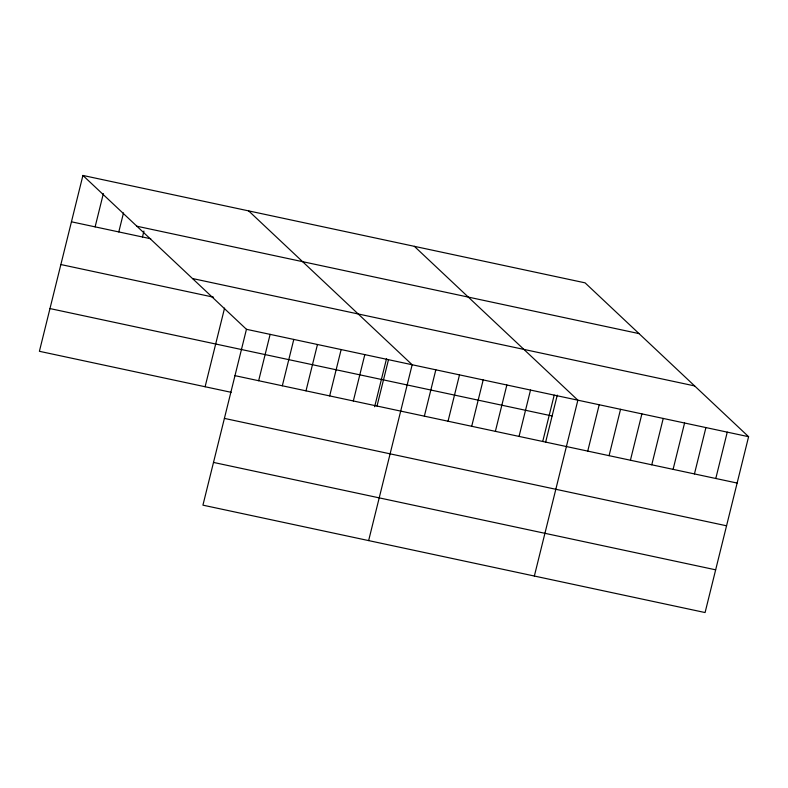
<?xml version="1.0" encoding="UTF-8"?>
<svg xmlns="http://www.w3.org/2000/svg" width="788" height="788" viewBox="0 0 788 788"><rect width="100%" height="100%" fill="white"/><g stroke="black" fill="none" stroke-linecap="round" stroke-linejoin="round"><path stroke-width="1.18" d="M82.917 175.448L246.447 329.305L202.93 505.157L705.083 612.552L748.6 436.7L585.07 282.843L82.917 175.448L39.4 351.3L231.15 392.316M95.121 226.865L103.356 193.582M118.791 231.928L123.499 212.918M142.47 236.991L143.938 231.051M205.107 386.741L224.57 308.088M258.651 380.722L270.126 334.368M282.321 385.785L293.796 339.431M306 390.848L317.466 344.494M329.67 395.911L341.145 349.557M353.339 400.974L364.814 354.62M374.635 406.756L386.553 358.589M377.019 406.037L388.484 359.683M368.636 540.598L412.163 364.745L248.634 210.888M424.358 416.163L435.833 369.808M448.037 421.225L459.502 374.871M471.707 426.288L483.182 379.934M495.376 431.351L506.851 384.997M519.056 436.414L530.521 390.06M542.725 441.477L554.2 395.123M545.66 442.078L557.283 395.103M534.353 576.038L577.87 400.186L414.34 246.329M587.74 451.1L599.215 404.746M609.075 455.671L620.55 409.307M630.42 460.231L641.895 413.877M651.765 464.802L663.23 418.438M673.1 469.362L684.575 423.008M694.445 473.923L705.92 427.569M715.79 478.493L727.255 432.129M136.885 226.225L639.038 333.61M71.452 221.802L150.754 238.764M192.489 278.528L694.632 385.923M60.873 264.541L213.558 297.194M246.447 329.305L748.6 436.7M49.979 308.571L552.122 415.966M234.982 375.659L737.125 483.054M224.403 418.398L726.556 525.793M213.509 462.428L715.652 569.822"/></g></svg>
